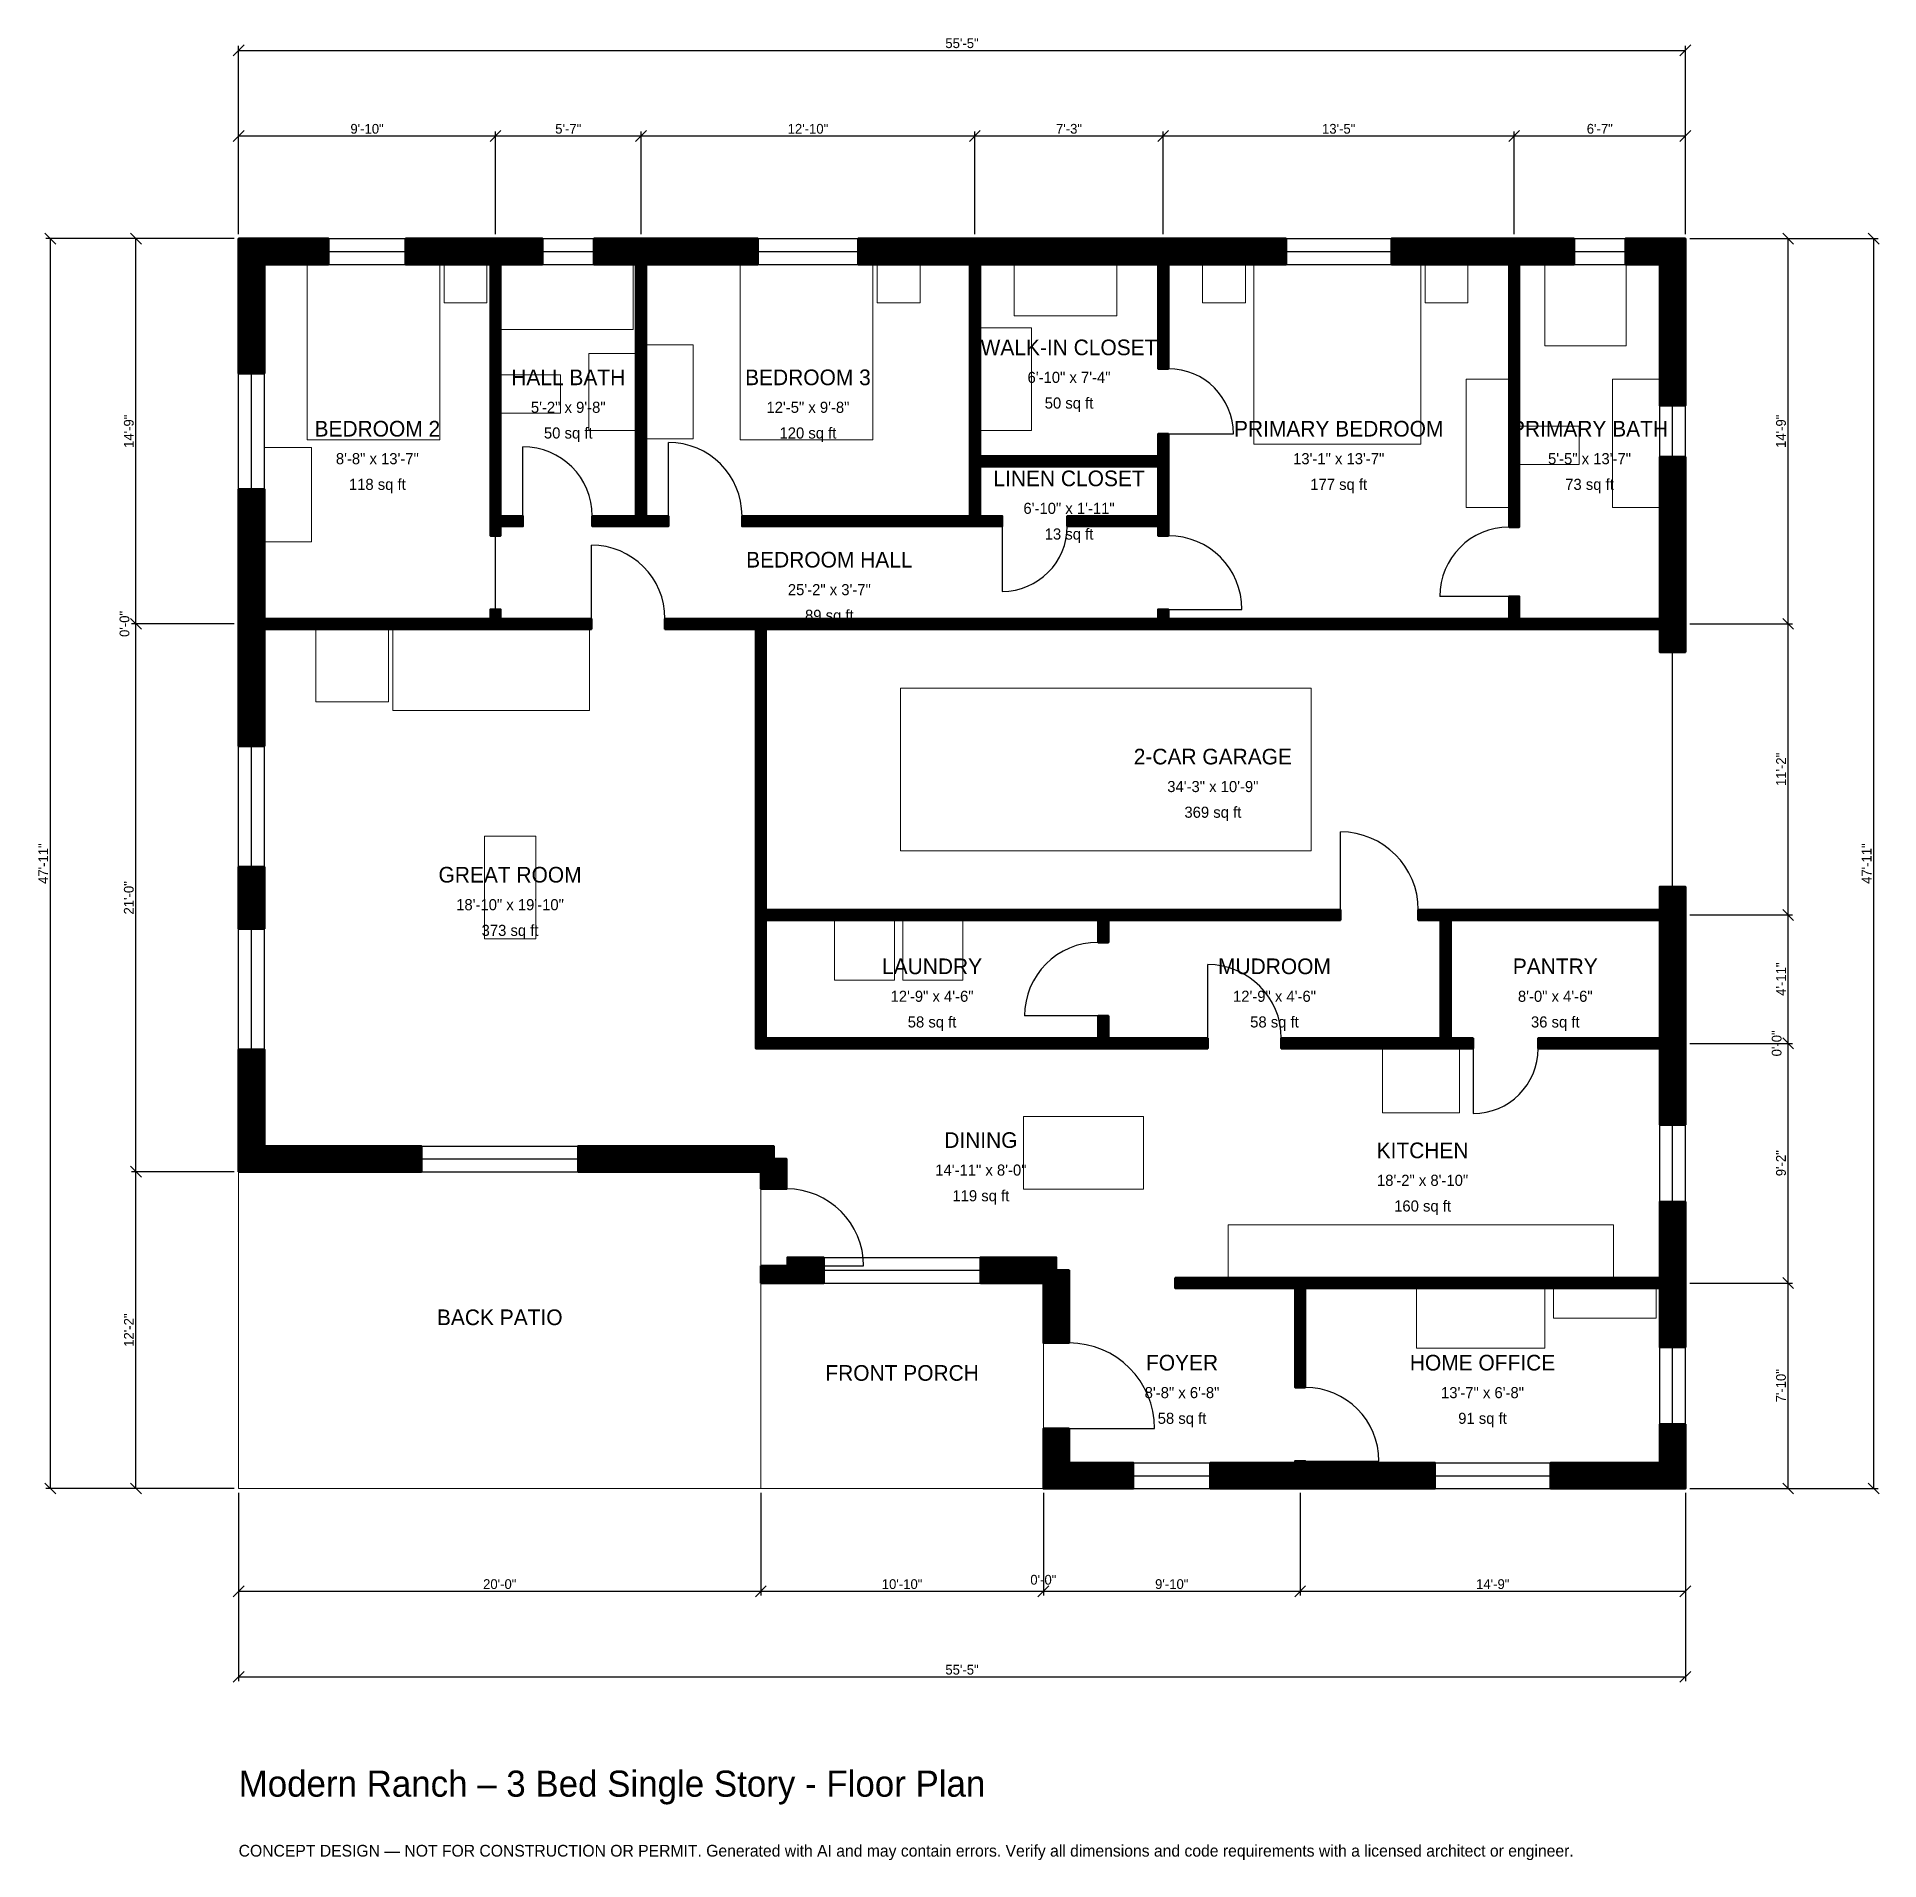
# Model space of a CAD drawing. Header units: inches. Extents: x -93 to 754, y -171 to 668.
import ezdxf
from ezdxf.enums import TextEntityAlignment as Align

# ---------------------------------------------------------------- set-up
doc = ezdxf.new("R2010")
doc.units = ezdxf.units.IN
doc.header["$MEASUREMENT"] = 0
doc.linetypes.add('DASHED', pattern=[0.6, 0.5, -0.1])
for name, color, linetype, lineweight in [('A-ANNO-DIMS', 1, 'Continuous', 13), ('A-ANNO-TEXT', 7, 'Continuous', 18), ('A-AREA-IDEN', 7, 'Continuous', 18), ('A-DOOR', 2, 'Continuous', 25), ('A-FLOR-FIXT', 9, 'Continuous', 13), ('A-FURN', 9, 'Continuous', 13), ('A-GLAZ', 4, 'Continuous', 25), ('A-SITE-PAVE', 8, 'Continuous', 13), ('A-WALL', 7, 'Continuous', 50), ('A-WALL-PATT', 8, 'Continuous', 13)]:
    doc.layers.add(name, color=color, linetype=linetype, lineweight=lineweight)
doc.dimstyles.new('PLAN', dxfattribs={"dimtxt": 4.5, "dimasz": 3, "dimexe": 2, "dimexo": 2, "dimgap": 1, "dimtad": 1, "dimdec": 0, "dimlunit": 4, "dimtsz": 2.5, "dimcen": 2.5, "dimclrd": 1, "dimclre": 1, "dimazin": 3, "dimtfac": 1, "dimtmove": 0, "dimatfit": 3})

msp = doc.modelspace()

# ---------------------------------------------------------------- hatches: boundary and pattern name
at = {"layer": 'A-WALL-PATT'}
h = msp.add_hatch(dxfattribs=at)
h.set_pattern_fill('ANSI31', color=8, scale=0.8)
h.paths.add_polyline_path([(240.1574, 94.4882), (240.1574, 102.3622), (252.3622, 102.3622), (252.3622, 106.2992), (269.0945, 106.2992), (269.0945, 94.4882), (251.9685, 94.4882), (251.9685, 94.4881), (240.1575, 94.4881), (240.1575, 94.4882), (240.1574, 94.4882)])
h.paths.add_polyline_path([(240.1575, 145.6693), (156.1024, 145.6693), (156.1024, 157.4803), (246.063, 157.4803), (246.063, 151.5748), (251.9685, 151.5748), (251.9685, 137.7953), (240.1575, 137.7953), (240.1575, 145.6693)])
h.paths.add_polyline_path([(11.811, 145.6693), (11.811, 145.6693), (0, 145.6693), (0, 145.6693), (0, 145.6693), (0, 145.6693), (0, 157.4803), (0, 157.4803), (0, 201.9029), (11.811, 201.9029), (11.811, 157.4803), (84.0551, 157.4803), (84.0551, 145.6693), (11.811, 145.6693)])
h.paths.add_polyline_path([(0, 285.8924), (11.811, 285.8924), (11.811, 257.4147), (0, 257.4147), (0, 285.8924)])
h.paths.add_polyline_path([(0, 391.7323), (0, 395.2756), (0, 395.2756), (0, 400), (0, 400), (0, 403.5433), (0, 459.6457), (11.811, 459.6457), (11.811, 403.5433), (11.811, 400), (115.748, 400), (115.748, 404.3307), (120.4724, 404.3307), (120.4724, 400), (162.2047, 400), (162.2047, 395.2756), (120.4724, 395.2756), (120.4724, 395.2756), (115.748, 395.2756), (115.748, 395.2756), (11.811, 395.2756), (11.811, 391.7323), (11.811, 341.4042), (0, 341.4042), (0, 391.7323)])
h.paths.add_polyline_path([(0, 562.9921), (0, 562.9921), (0, 574.8031), (0, 574.8031), (0, 574.8032), (0, 574.8032), (11.811, 574.8032), (11.811, 574.8031), (41.3386, 574.8031), (41.3386, 562.9921), (11.811, 562.9921), (11.811, 512.7953), (0, 512.7953), (0, 562.9921)])
h.paths.add_polyline_path([(112.2047, 574.8031), (112.2047, 574.8031), (115.748, 574.8031), (115.748, 574.8032), (120.4724, 574.8032), (120.4724, 574.8031), (139.7638, 574.8031), (139.7638, 562.9921), (124.0157, 562.9921), (124.0157, 562.9921), (120.4724, 562.9921), (120.4724, 447.2441), (130.7087, 447.2441), (130.7087, 442.5197), (120.4724, 442.5197), (120.4724, 438.189), (115.748, 438.189), (115.748, 442.5197), (115.748, 442.5197), (115.748, 447.2441), (115.748, 562.9921), (76.7717, 562.9921), (76.7717, 574.8031), (112.2047, 574.8031)])
h.paths.add_polyline_path([(179.1339, 574.8031), (182.6772, 574.8031), (182.6772, 574.8032), (187.4016, 574.8032), (187.4016, 574.8031), (190.9449, 574.8031), (238.7795, 574.8031), (238.7795, 562.9921), (190.9449, 562.9921), (187.4016, 562.9921), (187.4016, 447.2441), (197.6378, 447.2441), (197.6378, 442.5197), (187.4016, 442.5197), (182.6772, 442.5197), (162.5984, 442.5197), (162.5984, 447.2441), (182.6772, 447.2441), (182.6772, 562.9921), (179.1339, 562.9921), (163.3858, 562.9921), (163.3858, 574.8031), (179.1339, 574.8031)])
h.paths.add_polyline_path([(336.2205, 574.8031), (336.2205, 574.8032), (340.9449, 574.8032), (340.9449, 574.8031), (344.4882, 574.8031), (344.4882, 574.8031), (419.2913, 574.8031), (422.8346, 574.8031), (422.8346, 574.8032), (427.5591, 574.8032), (427.5591, 574.8031), (431.1024, 574.8031), (481.6929, 574.8031), (481.6929, 562.9921), (431.1024, 562.9921), (427.5591, 562.9921), (427.5591, 514.9606), (422.8346, 514.9606), (422.8346, 562.9921), (419.2913, 562.9921), (340.9449, 562.9921), (340.9449, 474.8031), (422.8346, 474.8031), (422.8346, 485.0394), (427.5591, 485.0394), (427.5591, 474.8031), (427.5591, 470.0787), (427.5591, 447.2441), (427.5591, 442.5197), (427.5591, 442.5197), (427.5591, 438.189), (422.8346, 438.189), (422.8346, 442.5197), (381.1024, 442.5197), (381.1024, 447.2441), (422.8346, 447.2441), (422.8346, 470.0787), (340.9449, 470.0787), (340.9449, 447.2441), (351.1811, 447.2441), (351.1811, 442.5197), (340.9449, 442.5197), (336.2205, 442.5197), (231.4961, 442.5197), (231.4961, 447.2441), (336.2205, 447.2441), (336.2205, 470.0787), (336.2205, 474.8031), (336.2205, 562.9921), (332.6772, 562.9921), (332.6772, 562.9921), (284.8425, 562.9921), (284.8425, 574.8031), (336.2205, 574.8031)])
h.paths.add_polyline_path([(580.7087, 574.8031), (584.252, 574.8031), (584.252, 574.8032), (588.9764, 574.8032), (588.9764, 574.8031), (592.5197, 574.8031), (614.1732, 574.8031), (614.1732, 562.9921), (592.5197, 562.9921), (588.9764, 562.9921), (588.9764, 442.126), (584.252, 442.126), (584.252, 562.9921), (580.7087, 562.9921), (530.1181, 562.9921), (530.1181, 574.8031), (580.7087, 574.8031)])
h.paths.add_polyline_path([(653.5433, 574.8031), (653.5433, 574.8032), (665.3543, 574.8032), (665.3543, 574.8031), (665.3544, 574.8031), (665.3544, 562.9921), (665.3543, 562.9921), (665.3543, 498.0315), (653.5433, 498.0315), (653.5433, 562.9921), (637.7953, 562.9921), (637.7953, 574.8031), (653.5433, 574.8031)])
h.paths.add_polyline_path([(665.3543, 403.5433), (665.3543, 400), (665.3544, 400), (665.3544, 395.2756), (665.3543, 395.2756), (665.3543, 391.7323), (665.3543, 384.6457), (653.5433, 384.6457), (653.5433, 391.7323), (653.5433, 395.2756), (588.9764, 395.2756), (584.252, 395.2756), (427.5591, 395.2756), (422.8346, 395.2756), (242.5197, 395.2756), (242.5197, 266.1417), (395.2756, 266.1417), (400, 266.1417), (506.6929, 266.1417), (506.6929, 261.4173), (400, 261.4173), (400, 251.1811), (395.2756, 251.1811), (395.2756, 261.4173), (242.5197, 261.4173), (242.5197, 207.0866), (395.2756, 207.0866), (395.2756, 217.3228), (400, 217.3228), (400, 207.0866), (430.7087, 207.0866), (435.4331, 207.0866), (445.6693, 207.0866), (445.6693, 202.3622), (435.4331, 202.3622), (430.7087, 202.3622), (400, 202.3622), (395.2756, 202.3622), (237.7953, 202.3622), (237.7953, 202.3622), (237.7953, 207.0866), (237.7953, 261.4173), (237.7953, 266.1417), (237.7953, 395.2756), (237.7953, 395.2756), (196.063, 395.2756), (196.063, 400), (242.5197, 400), (242.5197, 400), (422.8346, 400), (422.8346, 404.3307), (427.5591, 404.3307), (427.5591, 400), (584.252, 400), (584.252, 410.2362), (588.9764, 410.2362), (588.9764, 400), (653.5433, 400), (653.5433, 403.5433), (653.5433, 474.4094), (665.3543, 474.4094), (665.3543, 403.5433)])
h.paths.add_polyline_path([(665.3543, 269.685), (665.3543, 266.1417), (665.3544, 266.1417), (665.3544, 261.4173), (665.3543, 261.4173), (665.3543, 257.874), (665.3543, 210.6299), (665.3543, 207.0866), (665.3544, 207.0866), (665.3544, 202.3622), (665.3543, 202.3622), (665.3543, 198.8189), (665.3543, 167.3228), (653.5433, 167.3228), (653.5433, 198.8189), (653.5433, 202.3622), (597.6378, 202.3622), (597.6378, 207.0866), (653.5433, 207.0866), (653.5433, 210.6299), (653.5433, 257.874), (653.5433, 261.4173), (557.4803, 261.4173), (557.4803, 207.0866), (567.7165, 207.0866), (567.7165, 202.3622), (557.4803, 202.3622), (552.7559, 202.3622), (479.5276, 202.3622), (479.5276, 207.0866), (552.7559, 207.0866), (552.7559, 261.4173), (542.5197, 261.4173), (542.5197, 266.1417), (552.7559, 266.1417), (557.4803, 266.1417), (653.5433, 266.1417), (653.5433, 269.685), (653.5433, 276.7717), (665.3543, 276.7717), (665.3543, 269.685)])
h.paths.add_polyline_path([(665.3543, 100.3937), (665.3543, 96.8504), (665.3544, 96.8504), (665.3544, 92.126), (665.3543, 92.126), (665.3543, 88.5827), (665.3543, 64.9606), (653.5433, 64.9606), (653.5433, 88.5827), (653.5433, 92.126), (490.5512, 92.126), (490.5512, 46.4567), (485.8268, 46.4567), (485.8268, 92.126), (430.7087, 92.126), (430.7087, 96.8504), (485.8268, 96.8504), (490.5512, 96.8504), (653.5433, 96.8504), (653.5433, 100.3937), (653.5433, 131.8898), (665.3543, 131.8898), (665.3543, 100.3937)])
h.paths.add_polyline_path([(665.3543, 11.811), (665.3544, 11.811), (665.3544, 0), (665.3543, 0), (665.3543, 0), (653.5433, 0), (653.5433, 0), (603.3465, 0), (603.3465, 11.811), (653.5433, 11.811), (653.5433, 29.5276), (665.3543, 29.5276), (665.3543, 11.811)])
h.paths.add_polyline_path([(494.0945, 0), (490.5512, 0), (490.5512, 0), (485.8268, 0), (485.8268, 0), (482.2835, 0), (446.8504, 0), (446.8504, 11.811), (482.2835, 11.811), (485.8268, 11.811), (485.8268, 12.5984), (490.5512, 12.5984), (490.5512, 11.811), (494.0945, 11.811), (550.1968, 11.811), (550.1968, 0), (494.0945, 0)])
h.paths.add_polyline_path([(381.8898, 0), (381.8898, 0), (370.0787, 0), (370.0787, 0), (370.0787, 0), (370.0787, 11.811), (370.0787, 11.811), (370.0787, 27.5591), (381.8898, 27.5591), (381.8898, 11.811), (411.4173, 11.811), (411.4173, 0), (381.8898, 0)])
h.paths.add_polyline_path([(370.0787, 94.4882), (341.1417, 94.4882), (341.1417, 106.2992), (375.9843, 106.2992), (375.9843, 100.3937), (381.8898, 100.3937), (381.8898, 66.9291), (370.0787, 66.9291), (370.0787, 94.4882)])

# ---------------------------------------------------------------- linework, layer by layer
at = {"layer": 'A-DOOR'}
for p, q in [((427.5591, 485.0394), (457.4803, 485.0394)), ((130.7087, 447.2441), (130.7087, 479.1339)), ((197.6378, 447.2441), (197.6378, 481.1024)), ((351.1811, 442.5197), (351.1811, 412.5984)), ((118.1102, 404.3307), (118.1102, 438.189)), ((162.2047, 400), (162.2047, 433.8583)), ((584.252, 410.2362), (552.3622, 410.2362)), ((427.5591, 404.3307), (461.4173, 404.3307)), ((506.6929, 266.1417), (506.6929, 301.9685)), ((445.6693, 207.0866), (445.6693, 240.9449)), ((395.2756, 217.3228), (361.4173, 217.3228)), ((567.7165, 202.3622), (567.7165, 172.4409)), ((251.9685, 102.3622), (287.4016, 102.3622)), ((381.8898, 27.5591), (421.2598, 27.5591)), ((490.5512, 12.5984), (524.4094, 12.5984))]:
    msp.add_line(p, q, dxfattribs=at)
at = {"layer": 'A-DOOR', "linetype": 'DASHED'}
msp.add_line((659.4488, 276.7717), (659.4488, 384.6457), dxfattribs=at)
at = {"layer": 'A-DOOR'}
for centre, radius, start, end in [((427.5591, 485.0394), 29.9213, 0, 90), ((130.7087, 447.2441), 31.8898, 0, 90), ((197.6378, 447.2441), 33.8583, 0, 90), ((351.1811, 442.5197), 29.9213, 270, 360), ((584.252, 410.2362), 31.8898, 90, 180), ((162.2047, 400), 33.8583, 0, 90), ((427.5591, 404.3307), 33.8583, 0, 90), ((506.6929, 266.1417), 35.8268, 0, 90), ((395.2756, 217.3228), 33.8583, 90, 180), ((445.6693, 207.0866), 33.8583, 0, 90), ((567.7165, 202.3622), 29.9213, 270, 360), ((251.9685, 102.3622), 35.4331, 0, 90), ((381.8898, 27.5591), 39.3701, 0, 90), ((490.5512, 12.5984), 33.8583, 0, 90)]:
    msp.add_arc(centre, radius, start, end, dxfattribs=at)
at = {"layer": 'A-FLOR-FIXT'}
for points in [[(120.4724, 533.0709), (181.4961, 533.0709), (181.4961, 562.9921), (120.4724, 562.9921)], [(600.7874, 525.5906), (638.189, 525.5906), (638.189, 562.9921), (600.7874, 562.9921)], [(161.0236, 486.6142), (182.6772, 486.6142), (182.6772, 522.0472), (161.0236, 522.0472)], [(120.4724, 494.4882), (148.0315, 494.4882), (148.0315, 512.2047), (120.4724, 512.2047)], [(631.8898, 451.1811), (653.5433, 451.1811), (653.5433, 510.2362), (631.8898, 510.2362)], [(588.9764, 470.8661), (616.5354, 470.8661), (616.5354, 488.5827), (588.9764, 488.5827)], [(455.1181, 96.8504), (632.2835, 96.8504), (632.2835, 121.2598), (455.1181, 121.2598)]]:
    msp.add_lwpolyline(points, close=True, dxfattribs=at)
at = {"layer": 'A-FURN'}
for points in [[(31.4961, 482.2835), (92.5197, 482.2835), (92.5197, 562.9921), (31.4961, 562.9921)], [(94.4882, 545.2756), (114.1732, 545.2756), (114.1732, 562.9921), (94.4882, 562.9921)], [(230.7087, 482.2835), (291.7323, 482.2835), (291.7323, 562.9921), (230.7087, 562.9921)], [(293.7008, 545.2756), (313.3858, 545.2756), (313.3858, 562.9921), (293.7008, 562.9921)], [(356.6929, 539.3701), (403.937, 539.3701), (403.937, 562.9921), (356.6929, 562.9921)], [(443.3071, 545.2756), (462.9921, 545.2756), (462.9921, 562.9921), (443.3071, 562.9921)], [(466.9291, 480.315), (543.7008, 480.315), (543.7008, 562.9921), (466.9291, 562.9921)], [(545.6693, 545.2756), (565.3543, 545.2756), (565.3543, 562.9921), (545.6693, 562.9921)], [(340.9449, 486.6142), (364.5669, 486.6142), (364.5669, 533.8583), (340.9449, 533.8583)], [(187.4016, 482.6772), (209.0551, 482.6772), (209.0551, 525.9843), (187.4016, 525.9843)], [(564.5669, 451.1811), (584.252, 451.1811), (584.252, 510.2362), (564.5669, 510.2362)], [(11.811, 435.4331), (33.4646, 435.4331), (33.4646, 478.7402), (11.811, 478.7402)], [(35.4331, 361.811), (68.8976, 361.811), (68.8976, 395.2756), (35.4331, 395.2756)], [(70.8661, 357.874), (161.4173, 357.874), (161.4173, 395.2756), (70.8661, 395.2756)], [(304.3307, 293.3071), (493.3071, 293.3071), (493.3071, 368.1102), (304.3307, 368.1102)], [(112.9921, 252.7559), (136.6142, 252.7559), (136.6142, 300), (112.9921, 300)], [(274.0157, 233.8583), (301.5748, 233.8583), (301.5748, 261.4173), (274.0157, 261.4173)], [(305.5118, 233.8583), (333.0709, 233.8583), (333.0709, 261.4173), (305.5118, 261.4173)], [(525.9843, 172.8346), (561.4173, 172.8346), (561.4173, 202.3622), (525.9843, 202.3622)], [(361.0236, 137.5984), (416.1417, 137.5984), (416.1417, 171.063), (361.0236, 171.063)], [(541.7323, 64.5669), (600.7874, 64.5669), (600.7874, 92.126), (541.7323, 92.126)], [(604.7244, 78.3465), (651.9685, 78.3465), (651.9685, 92.126), (604.7244, 92.126)]]:
    msp.add_lwpolyline(points, close=True, dxfattribs=at)
at = {"layer": 'A-GLAZ'}
for p, q in [((41.3386, 574.8031), (76.7717, 574.8031)), ((41.3386, 568.8976), (76.7717, 568.8976)), ((139.7638, 574.8031), (163.3858, 574.8031)), ((139.7638, 568.8976), (163.3858, 568.8976)), ((238.7795, 574.8031), (284.8425, 574.8031)), ((238.7795, 568.8976), (284.8425, 568.8976)), ((481.6929, 574.8031), (530.1181, 574.8031)), ((481.6929, 568.8976), (530.1181, 568.8976)), ((614.1732, 574.8031), (637.7953, 574.8031)), ((614.1732, 568.8976), (637.7953, 568.8976)), ((41.3386, 562.9921), (76.7717, 562.9921)), ((139.7638, 562.9921), (163.3858, 562.9921)), ((238.7795, 562.9921), (284.8425, 562.9921)), ((481.6929, 562.9921), (530.1181, 562.9921)), ((614.1732, 562.9921), (637.7953, 562.9921)), ((0, 459.6457), (0, 512.7953)), ((5.9055, 459.6457), (5.9055, 512.7953)), ((11.811, 459.6457), (11.811, 512.7953)), ((653.5433, 474.4094), (653.5433, 498.0315)), ((659.4488, 474.4094), (659.4488, 498.0315)), ((665.3543, 474.4094), (665.3543, 498.0315)), ((0, 285.8924), (0, 341.4042)), ((5.9055, 285.8924), (5.9055, 341.4042)), ((11.811, 285.8924), (11.811, 341.4042)), ((0, 201.9029), (0, 257.4147)), ((5.9055, 201.9029), (5.9055, 257.4147)), ((11.811, 201.9029), (11.811, 257.4147)), ((653.5433, 131.8898), (653.5433, 167.3228)), ((659.4488, 131.8898), (659.4488, 167.3228)), ((665.3543, 131.8898), (665.3543, 167.3228)), ((84.0551, 157.4803), (156.1024, 157.4803)), ((84.0551, 151.5748), (156.1024, 151.5748)), ((84.0551, 145.6693), (156.1024, 145.6693)), ((269.0945, 106.2992), (341.1417, 106.2992)), ((269.0945, 100.3937), (341.1417, 100.3937)), ((269.0945, 94.4882), (341.1417, 94.4882)), ((653.5433, 29.5276), (653.5433, 64.9606)), ((659.4488, 29.5276), (659.4488, 64.9606)), ((665.3543, 29.5276), (665.3543, 64.9606)), ((411.4173, 11.811), (446.8504, 11.811)), ((550.1968, 11.811), (603.3465, 11.811)), ((411.4173, 5.9055), (446.8504, 5.9055)), ((411.4173, 0), (446.8504, 0)), ((550.1968, 5.9055), (603.3465, 5.9055)), ((550.1968, 0), (603.3465, 0))]:
    msp.add_line(p, q, dxfattribs=at)
at = {"layer": 'A-SITE-PAVE', "linetype": 'DASHED'}
for points in [[(0, 0), (240.1575, 0), (240.1575, 145.6693), (0, 145.6693)], [(240.1575, 0), (370.0787, 0), (370.0787, 94.4882), (240.1575, 94.4882)]]:
    msp.add_lwpolyline(points, close=True, dxfattribs=at)
at = {"layer": 'A-WALL'}
for points in [[(0, 562.9921), (0, 562.9921), (0, 574.8031), (0, 574.8031), (0, 574.8032), (0, 574.8032), (11.811, 574.8032), (11.811, 574.8031), (41.3386, 574.8031), (41.3386, 562.9921), (11.811, 562.9921), (11.811, 512.7953), (0, 512.7953), (0, 562.9921)], [(112.2047, 574.8031), (112.2047, 574.8031), (115.748, 574.8031), (115.748, 574.8032), (120.4724, 574.8032), (120.4724, 574.8031), (139.7638, 574.8031), (139.7638, 562.9921), (124.0157, 562.9921), (124.0157, 562.9921), (120.4724, 562.9921), (120.4724, 447.2441), (130.7087, 447.2441), (130.7087, 442.5197), (120.4724, 442.5197), (120.4724, 438.189), (115.748, 438.189), (115.748, 442.5197), (115.748, 442.5197), (115.748, 447.2441), (115.748, 562.9921), (76.7717, 562.9921), (76.7717, 574.8031), (112.2047, 574.8031)], [(179.1339, 574.8031), (182.6772, 574.8031), (182.6772, 574.8032), (187.4016, 574.8032), (187.4016, 574.8031), (190.9449, 574.8031), (238.7795, 574.8031), (238.7795, 562.9921), (190.9449, 562.9921), (187.4016, 562.9921), (187.4016, 447.2441), (197.6378, 447.2441), (197.6378, 442.5197), (187.4016, 442.5197), (182.6772, 442.5197), (162.5984, 442.5197), (162.5984, 447.2441), (182.6772, 447.2441), (182.6772, 562.9921), (179.1339, 562.9921), (163.3858, 562.9921), (163.3858, 574.8031), (179.1339, 574.8031)], [(336.2205, 574.8031), (336.2205, 574.8032), (340.9449, 574.8032), (340.9449, 574.8031), (344.4882, 574.8031), (344.4882, 574.8031), (419.2913, 574.8031), (422.8346, 574.8031), (422.8346, 574.8032), (427.5591, 574.8032), (427.5591, 574.8031), (431.1024, 574.8031), (481.6929, 574.8031), (481.6929, 562.9921), (431.1024, 562.9921), (427.5591, 562.9921), (427.5591, 514.9606), (422.8346, 514.9606), (422.8346, 562.9921), (419.2913, 562.9921), (340.9449, 562.9921), (340.9449, 474.8031), (422.8346, 474.8031), (422.8346, 485.0394), (427.5591, 485.0394), (427.5591, 474.8031), (427.5591, 470.0787), (427.5591, 447.2441), (427.5591, 442.5197), (427.5591, 442.5197), (427.5591, 438.189), (422.8346, 438.189), (422.8346, 442.5197), (381.1024, 442.5197), (381.1024, 447.2441), (422.8346, 447.2441), (422.8346, 470.0787), (340.9449, 470.0787), (340.9449, 447.2441), (351.1811, 447.2441), (351.1811, 442.5197), (340.9449, 442.5197), (336.2205, 442.5197), (231.4961, 442.5197), (231.4961, 447.2441), (336.2205, 447.2441), (336.2205, 470.0787), (336.2205, 474.8031), (336.2205, 562.9921), (332.6772, 562.9921), (332.6772, 562.9921), (284.8425, 562.9921), (284.8425, 574.8031), (336.2205, 574.8031)], [(580.7087, 574.8031), (584.252, 574.8031), (584.252, 574.8032), (588.9764, 574.8032), (588.9764, 574.8031), (592.5197, 574.8031), (614.1732, 574.8031), (614.1732, 562.9921), (592.5197, 562.9921), (588.9764, 562.9921), (588.9764, 442.126), (584.252, 442.126), (584.252, 562.9921), (580.7087, 562.9921), (530.1181, 562.9921), (530.1181, 574.8031), (580.7087, 574.8031)], [(653.5433, 574.8031), (653.5433, 574.8032), (665.3543, 574.8032), (665.3543, 574.8031), (665.3544, 574.8031), (665.3544, 562.9921), (665.3543, 562.9921), (665.3543, 498.0315), (653.5433, 498.0315), (653.5433, 562.9921), (637.7953, 562.9921), (637.7953, 574.8031), (653.5433, 574.8031)], [(665.3543, 403.5433), (665.3543, 400), (665.3544, 400), (665.3544, 395.2756), (665.3543, 395.2756), (665.3543, 391.7323), (665.3543, 384.6457), (653.5433, 384.6457), (653.5433, 391.7323), (653.5433, 395.2756), (588.9764, 395.2756), (584.252, 395.2756), (427.5591, 395.2756), (422.8346, 395.2756), (242.5197, 395.2756), (242.5197, 266.1417), (395.2756, 266.1417), (400, 266.1417), (506.6929, 266.1417), (506.6929, 261.4173), (400, 261.4173), (400, 251.1811), (395.2756, 251.1811), (395.2756, 261.4173), (242.5197, 261.4173), (242.5197, 207.0866), (395.2756, 207.0866), (395.2756, 217.3228), (400, 217.3228), (400, 207.0866), (430.7087, 207.0866), (435.4331, 207.0866), (445.6693, 207.0866), (445.6693, 202.3622), (435.4331, 202.3622), (430.7087, 202.3622), (400, 202.3622), (395.2756, 202.3622), (237.7953, 202.3622), (237.7953, 202.3622), (237.7953, 207.0866), (237.7953, 261.4173), (237.7953, 266.1417), (237.7953, 395.2756), (237.7953, 395.2756), (196.063, 395.2756), (196.063, 400), (242.5197, 400), (242.5197, 400), (422.8346, 400), (422.8346, 404.3307), (427.5591, 404.3307), (427.5591, 400), (584.252, 400), (584.252, 410.2362), (588.9764, 410.2362), (588.9764, 400), (653.5433, 400), (653.5433, 403.5433), (653.5433, 474.4094), (665.3543, 474.4094), (665.3543, 403.5433)], [(0, 391.7323), (0, 395.2756), (0, 395.2756), (0, 400), (0, 400), (0, 403.5433), (0, 459.6457), (11.811, 459.6457), (11.811, 403.5433), (11.811, 400), (115.748, 400), (115.748, 404.3307), (120.4724, 404.3307), (120.4724, 400), (162.2047, 400), (162.2047, 395.2756), (120.4724, 395.2756), (120.4724, 395.2756), (115.748, 395.2756), (115.748, 395.2756), (11.811, 395.2756), (11.811, 391.7323), (11.811, 341.4042), (0, 341.4042), (0, 391.7323)], [(0, 285.8924), (11.811, 285.8924), (11.811, 257.4147), (0, 257.4147), (0, 285.8924)], [(665.3543, 269.685), (665.3543, 266.1417), (665.3544, 266.1417), (665.3544, 261.4173), (665.3543, 261.4173), (665.3543, 257.874), (665.3543, 210.6299), (665.3543, 207.0866), (665.3544, 207.0866), (665.3544, 202.3622), (665.3543, 202.3622), (665.3543, 198.8189), (665.3543, 167.3228), (653.5433, 167.3228), (653.5433, 198.8189), (653.5433, 202.3622), (597.6378, 202.3622), (597.6378, 207.0866), (653.5433, 207.0866), (653.5433, 210.6299), (653.5433, 257.874), (653.5433, 261.4173), (557.4803, 261.4173), (557.4803, 207.0866), (567.7165, 207.0866), (567.7165, 202.3622), (557.4803, 202.3622), (552.7559, 202.3622), (479.5276, 202.3622), (479.5276, 207.0866), (552.7559, 207.0866), (552.7559, 261.4173), (542.5197, 261.4173), (542.5197, 266.1417), (552.7559, 266.1417), (557.4803, 266.1417), (653.5433, 266.1417), (653.5433, 269.685), (653.5433, 276.7717), (665.3543, 276.7717), (665.3543, 269.685)], [(11.811, 145.6693), (11.811, 145.6693), (0, 145.6693), (0, 145.6693), (0, 145.6693), (0, 145.6693), (0, 157.4803), (0, 157.4803), (0, 201.9029), (11.811, 201.9029), (11.811, 157.4803), (84.0551, 157.4803), (84.0551, 145.6693), (11.811, 145.6693)], [(240.1575, 145.6693), (156.1024, 145.6693), (156.1024, 157.4803), (246.063, 157.4803), (246.063, 151.5748), (251.9685, 151.5748), (251.9685, 137.7953), (240.1575, 137.7953), (240.1575, 145.6693)], [(665.3543, 100.3937), (665.3543, 96.8504), (665.3544, 96.8504), (665.3544, 92.126), (665.3543, 92.126), (665.3543, 88.5827), (665.3543, 64.9606), (653.5433, 64.9606), (653.5433, 88.5827), (653.5433, 92.126), (490.5512, 92.126), (490.5512, 46.4567), (485.8268, 46.4567), (485.8268, 92.126), (430.7087, 92.126), (430.7087, 96.8504), (485.8268, 96.8504), (490.5512, 96.8504), (653.5433, 96.8504), (653.5433, 100.3937), (653.5433, 131.8898), (665.3543, 131.8898), (665.3543, 100.3937)], [(240.1574, 94.4882), (240.1574, 102.3622), (252.3622, 102.3622), (252.3622, 106.2992), (269.0945, 106.2992), (269.0945, 94.4882), (251.9685, 94.4882), (251.9685, 94.4881), (240.1575, 94.4881), (240.1575, 94.4882), (240.1574, 94.4882)], [(370.0787, 94.4882), (341.1417, 94.4882), (341.1417, 106.2992), (375.9843, 106.2992), (375.9843, 100.3937), (381.8898, 100.3937), (381.8898, 66.9291), (370.0787, 66.9291), (370.0787, 94.4882)], [(381.8898, 0), (381.8898, 0), (370.0787, 0), (370.0787, 0), (370.0787, 0), (370.0787, 11.811), (370.0787, 11.811), (370.0787, 27.5591), (381.8898, 27.5591), (381.8898, 11.811), (411.4173, 11.811), (411.4173, 0), (381.8898, 0)], [(665.3543, 11.811), (665.3544, 11.811), (665.3544, 0), (665.3543, 0), (665.3543, 0), (653.5433, 0), (653.5433, 0), (603.3465, 0), (603.3465, 11.811), (653.5433, 11.811), (653.5433, 29.5276), (665.3543, 29.5276), (665.3543, 11.811)], [(494.0945, 0), (490.5512, 0), (490.5512, 0), (485.8268, 0), (485.8268, 0), (482.2835, 0), (446.8504, 0), (446.8504, 11.811), (482.2835, 11.811), (485.8268, 11.811), (485.8268, 12.5984), (490.5512, 12.5984), (490.5512, 11.811), (494.0945, 11.811), (550.1968, 11.811), (550.1968, 0), (494.0945, 0)]]:
    msp.add_lwpolyline(points, close=True, dxfattribs=at)

# ---------------------------------------------------------------- texts
at = {"layer": 'A-ANNO-TEXT'}
for s, height, p in [('Modern Ranch – 3 Bed Single Story - Floor Plan', 12, (0, -141.7323)), ('CONCEPT DESIGN — NOT FOR CONSTRUCTION OR PERMIT. Generated with AI and may contain errors. Verify all dimensions and code requirements with a licensed architect or engineer.', 5.4, (0, -169.2913))]:
    msp.add_text(s, height=height, dxfattribs=at).set_placement(p)
at = {"layer": 'A-AREA-IDEN'}
for s, height, p in [('WALK-IN CLOSET', 7.2, (381.8898, 524.8031)), ('HALL BATH', 7.2, (151.5748, 511.0236)), ('BEDROOM 3', 7.2, (261.811, 511.0236)), ('6\'-10" x 7\'-4"', 5.1, (381.8898, 511.0236)), ('50 sq ft', 5.1, (381.8898, 499.2126)), ('5\'-2" x 9\'-8"', 5.1, (151.5748, 497.2441)), ('12\'-5" x 9\'-8"', 5.1, (261.811, 497.2441)), ('BEDROOM 2', 7.2, (63.7795, 487.4016)), ('50 sq ft', 5.1, (151.5748, 485.4331)), ('120 sq ft', 5.1, (261.811, 485.4331)), ('PRIMARY BEDROOM', 7.2, (505.9055, 487.4016)), ('PRIMARY BATH', 7.2, (621.2598, 487.4016)), ('8\'-8" x 13\'-7"', 5.1, (63.7795, 473.622)), ('13\'-1" x 13\'-7"', 5.1, (505.9055, 473.622)), ('5\'-5" x 13\'-7"', 5.1, (621.2598, 473.622)), ('LINEN CLOSET', 7.2, (381.8898, 464.5669)), ('118 sq ft', 5.1, (63.7795, 461.811)), ('177 sq ft', 5.1, (505.9055, 461.811)), ('73 sq ft', 5.1, (621.2598, 461.811)), ('6\'-10" x 1\'-11"', 5.1, (381.8898, 450.7874)), ('13 sq ft', 5.1, (381.8898, 438.9764)), ('BEDROOM HALL', 7.2, (271.6535, 427.1654)), ('25\'-2" x 3\'-7"', 5.1, (271.6535, 413.3858)), ('89 sq ft', 5.1, (271.6535, 401.5748)), ('2-CAR GARAGE', 7.2, (448.0315, 336.6142)), ('34\'-3" x 10\'-9"', 5.1, (448.0315, 322.8346)), ('369 sq ft', 5.1, (448.0315, 311.0236)), ('GREAT ROOM', 7.2, (124.8031, 282.2835)), ('18\'-10" x 19\'-10"', 5.1, (124.8031, 268.5039)), ('373 sq ft', 5.1, (124.8031, 256.6929)), ('LAUNDRY', 7.2, (318.8976, 240.1575)), ('MUDROOM', 7.2, (476.378, 240.1575)), ('PANTRY', 7.2, (605.5118, 240.1575)), ('12\'-9" x 4\'-6"', 5.1, (318.8976, 226.378)), ('12\'-9" x 4\'-6"', 5.1, (476.378, 226.378)), ('8\'-0" x 4\'-6"', 5.1, (605.5118, 226.378)), ('58 sq ft', 5.1, (318.8976, 214.5669)), ('58 sq ft', 5.1, (476.378, 214.5669)), ('36 sq ft', 5.1, (605.5118, 214.5669)), ('DINING', 7.2, (341.3386, 160.2362)), ('KITCHEN', 7.2, (544.4882, 155.5118)), ('14\'-11" x 8\'-0"', 5.1, (341.3386, 146.4567)), ('18\'-2" x 8\'-10"', 5.1, (544.4882, 141.7323)), ('119 sq ft', 5.1, (341.3386, 134.6457)), ('160 sq ft', 5.1, (544.4882, 129.9213)), ('BACK PATIO', 7.2, (120.0787, 78.7402)), ('FOYER', 7.2, (433.8583, 57.874)), ('HOME OFFICE', 7.2, (572.0472, 57.874)), ('FRONT PORCH', 7.2, (305.1181, 53.1496)), ('8\'-8" x 6\'-8"', 5.1, (433.8583, 44.0945)), ('13\'-7" x 6\'-8"', 5.1, (572.0472, 44.0945)), ('58 sq ft', 5.1, (433.8583, 32.2835)), ('91 sq ft', 5.1, (572.0472, 32.2835))]:
    msp.add_text(s, height=height, dxfattribs=at).set_placement(p, align=Align.MIDDLE_CENTER)

# ---------------------------------------------------------------- dimensions: what is measured, and where the dimension line sits
at = {"layer": 'A-ANNO-DIMS'}
for base, p1, p2, text in [((0, 661.4173), (0, 574.8031), (665.3543, 574.8031), '55\'-5"'), ((0, 622.0472), (0, 574.8031), (118.1102, 574.8031), '9\'-10"'), ((118.1102, 622.0472), (118.1102, 574.8031), (185.0394, 574.8031), '5\'-7"'), ((185.0394, 622.0472), (185.0394, 574.8031), (338.5827, 574.8031), '12\'-10"'), ((338.5827, 622.0472), (338.5827, 574.8031), (425.1968, 574.8031), '7\'-3"'), ((425.1968, 622.0472), (425.1968, 574.8031), (586.6142, 574.8031), '13\'-5"'), ((586.6142, 622.0472), (586.6142, 574.8031), (665.3543, 574.8031), '6\'-7"'), ((0, -47.2441), (0, 0), (240.1575, 0), '20\'-0"'), ((0, -86.6142), (0, 0), (665.3543, 0), '55\'-5"'), ((240.1575, -47.2441), (240.1575, 0), (370.0787, 0), '10\'-10"'), ((370.0787, -47.2441), (370.0787, 0), (370.0787, 0), '0\'-0"'), ((370.0787, -47.2441), (370.0787, 0), (488.189, 0), '9\'-10"'), ((488.189, -47.2441), (488.189, 0), (665.3543, 0), '14\'-9"')]:
    msp.add_linear_dim(base=base, p1=p1, p2=p2, text=text, dimstyle='PLAN', dxfattribs=at).render()
for base, p1, p2, text in [((-86.6142, 0), (0, 0), (0, 574.8031), '47\'-11"'), ((-47.2441, 397.6378), (0, 397.6378), (0, 574.8031), '14\'-9"'), ((712.5984, 397.6378), (665.3543, 397.6378), (665.3543, 574.8031), '14\'-9"'), ((751.9685, 0), (665.3543, 0), (665.3543, 574.8031), '47\'-11"'), ((-47.2441, 397.6378), (0, 397.6378), (0, 397.6378), '0\'-0"'), ((-47.2441, 145.6693), (0, 145.6693), (0, 397.6378), '21\'-0"'), ((712.5984, 263.7795), (665.3543, 263.7795), (665.3543, 397.6378), '11\'-2"'), ((712.5984, 204.7244), (665.3543, 204.7244), (665.3543, 263.7795), '4\'-11"'), ((712.5984, 204.7244), (665.3543, 204.7244), (665.3543, 204.7244), '0\'-0"'), ((712.5984, 94.4882), (665.3543, 94.4882), (665.3543, 204.7244), '9\'-2"'), ((-47.2441, 0), (0, 0), (0, 145.6693), '12\'-2"'), ((712.5984, 0), (665.3543, 0), (665.3543, 94.4882), '7\'-10"')]:
    msp.add_linear_dim(base=base, p1=p1, p2=p2, angle=90, text=text, dimstyle='PLAN', dxfattribs=at).render()

doc.saveas('drawing.dxf')
